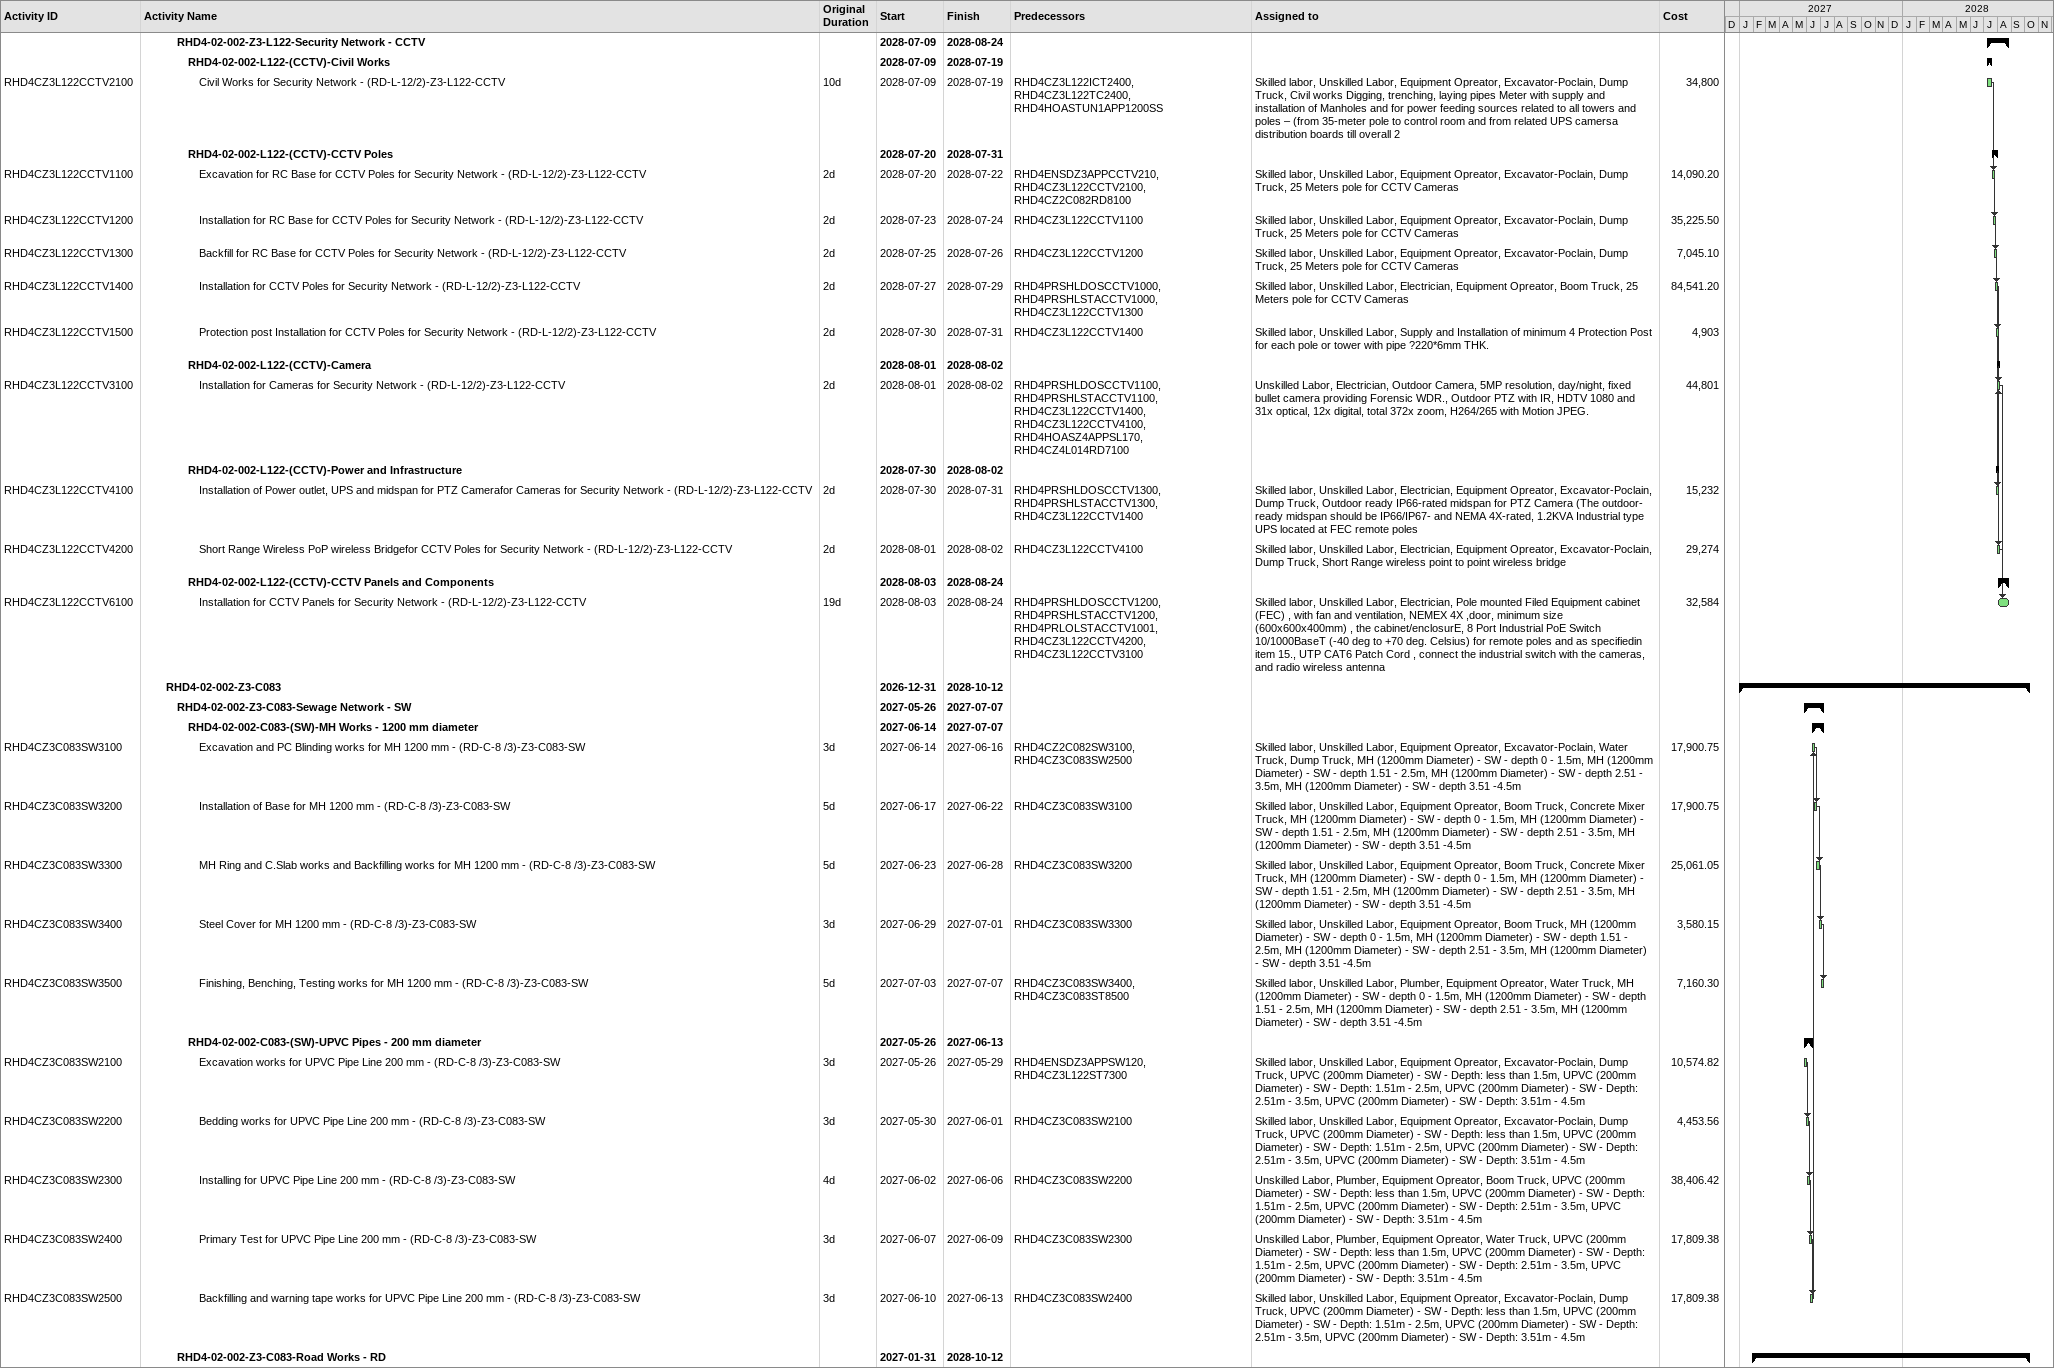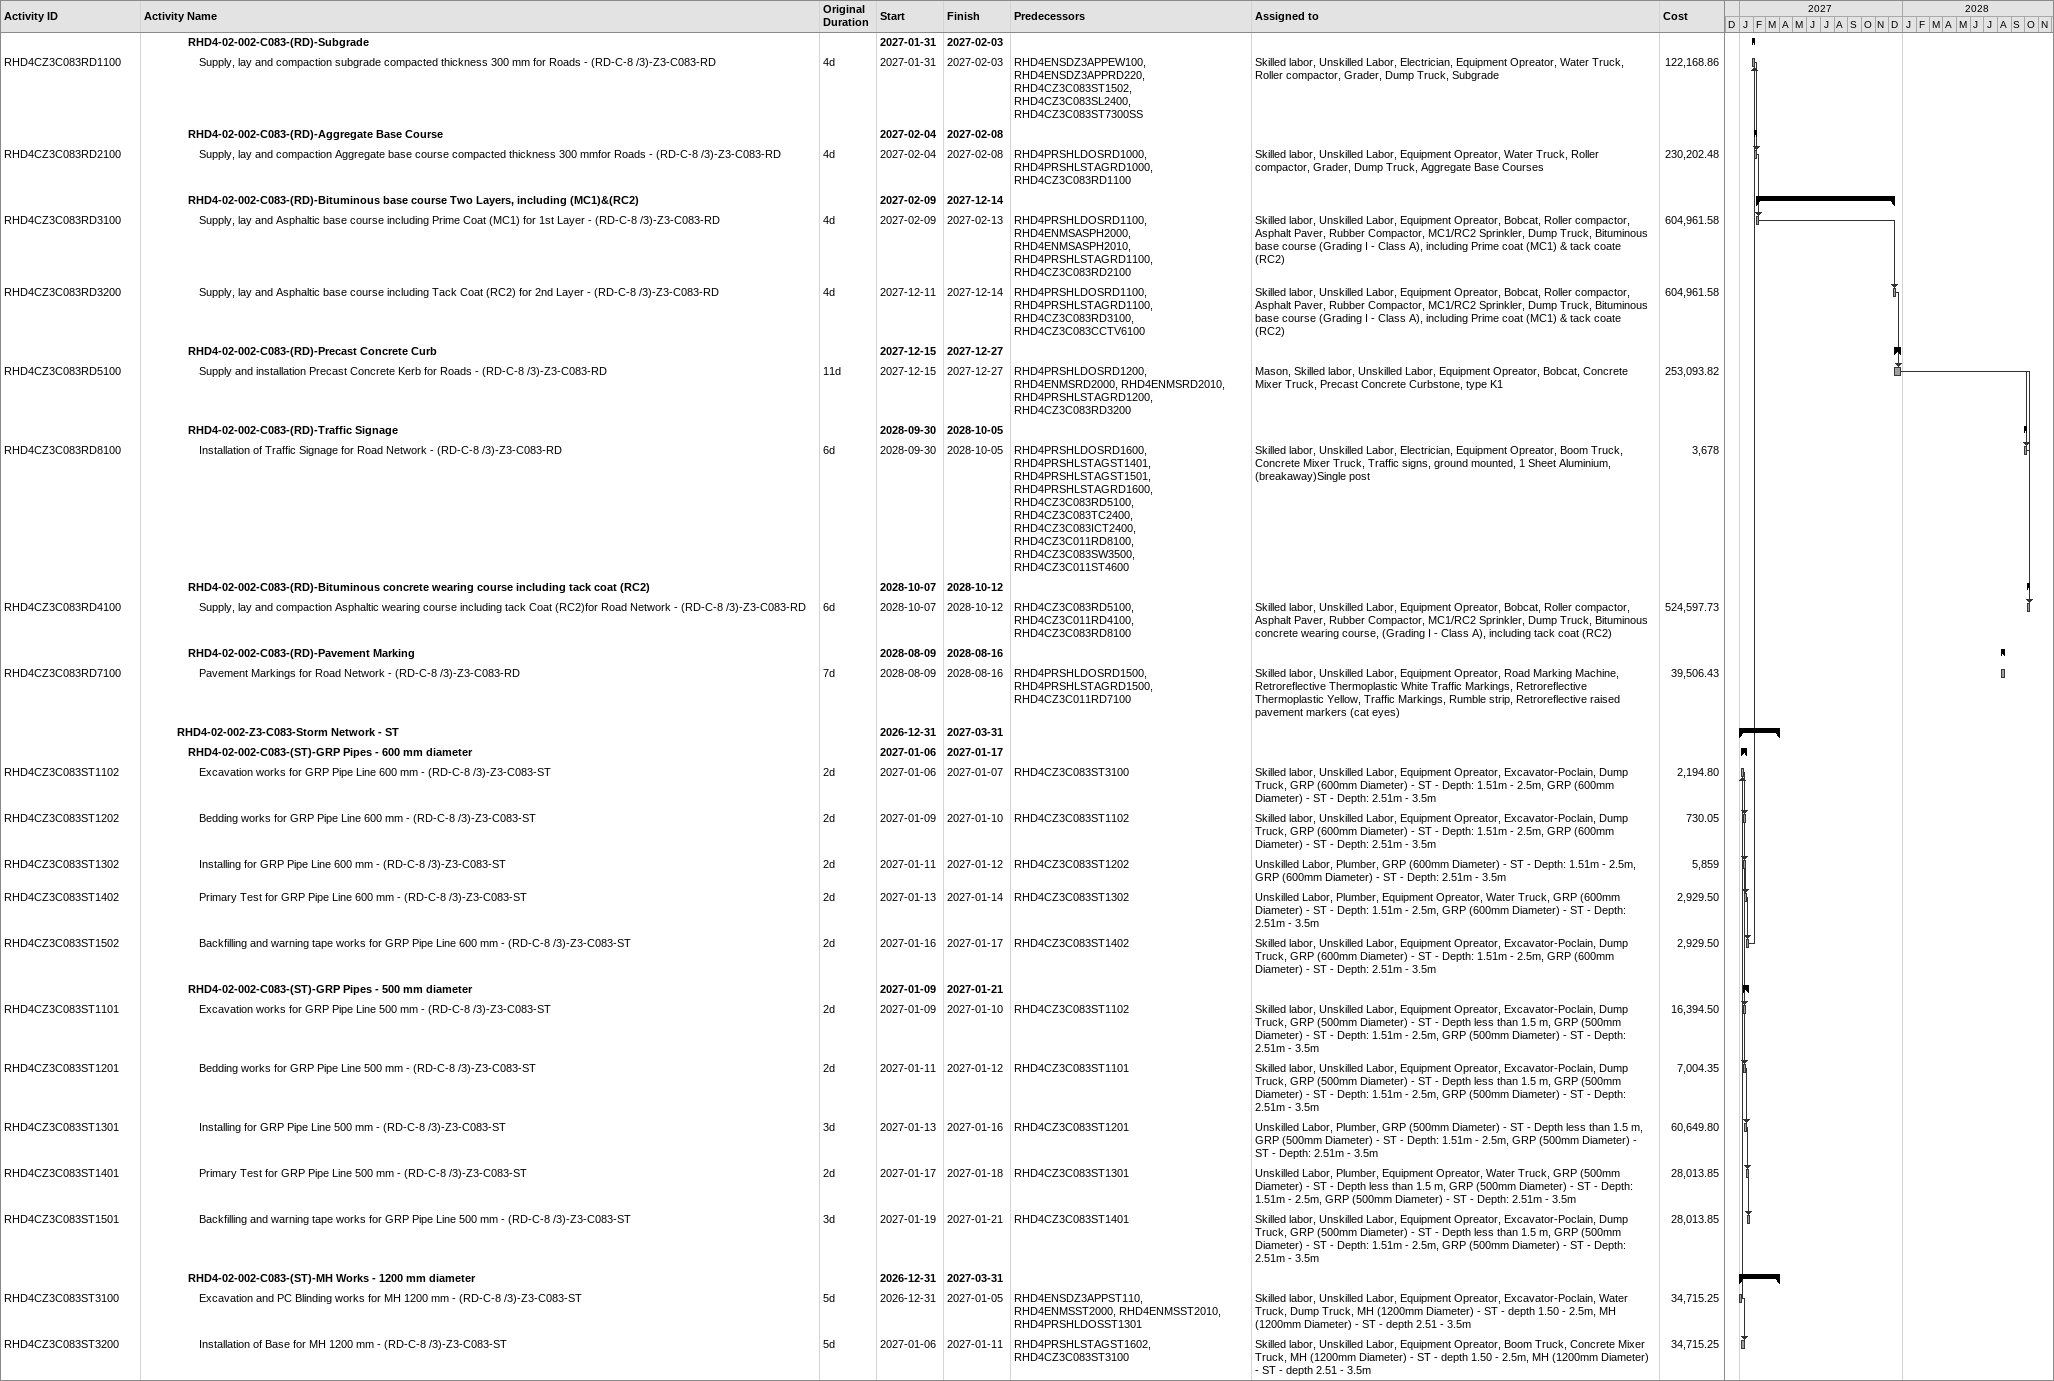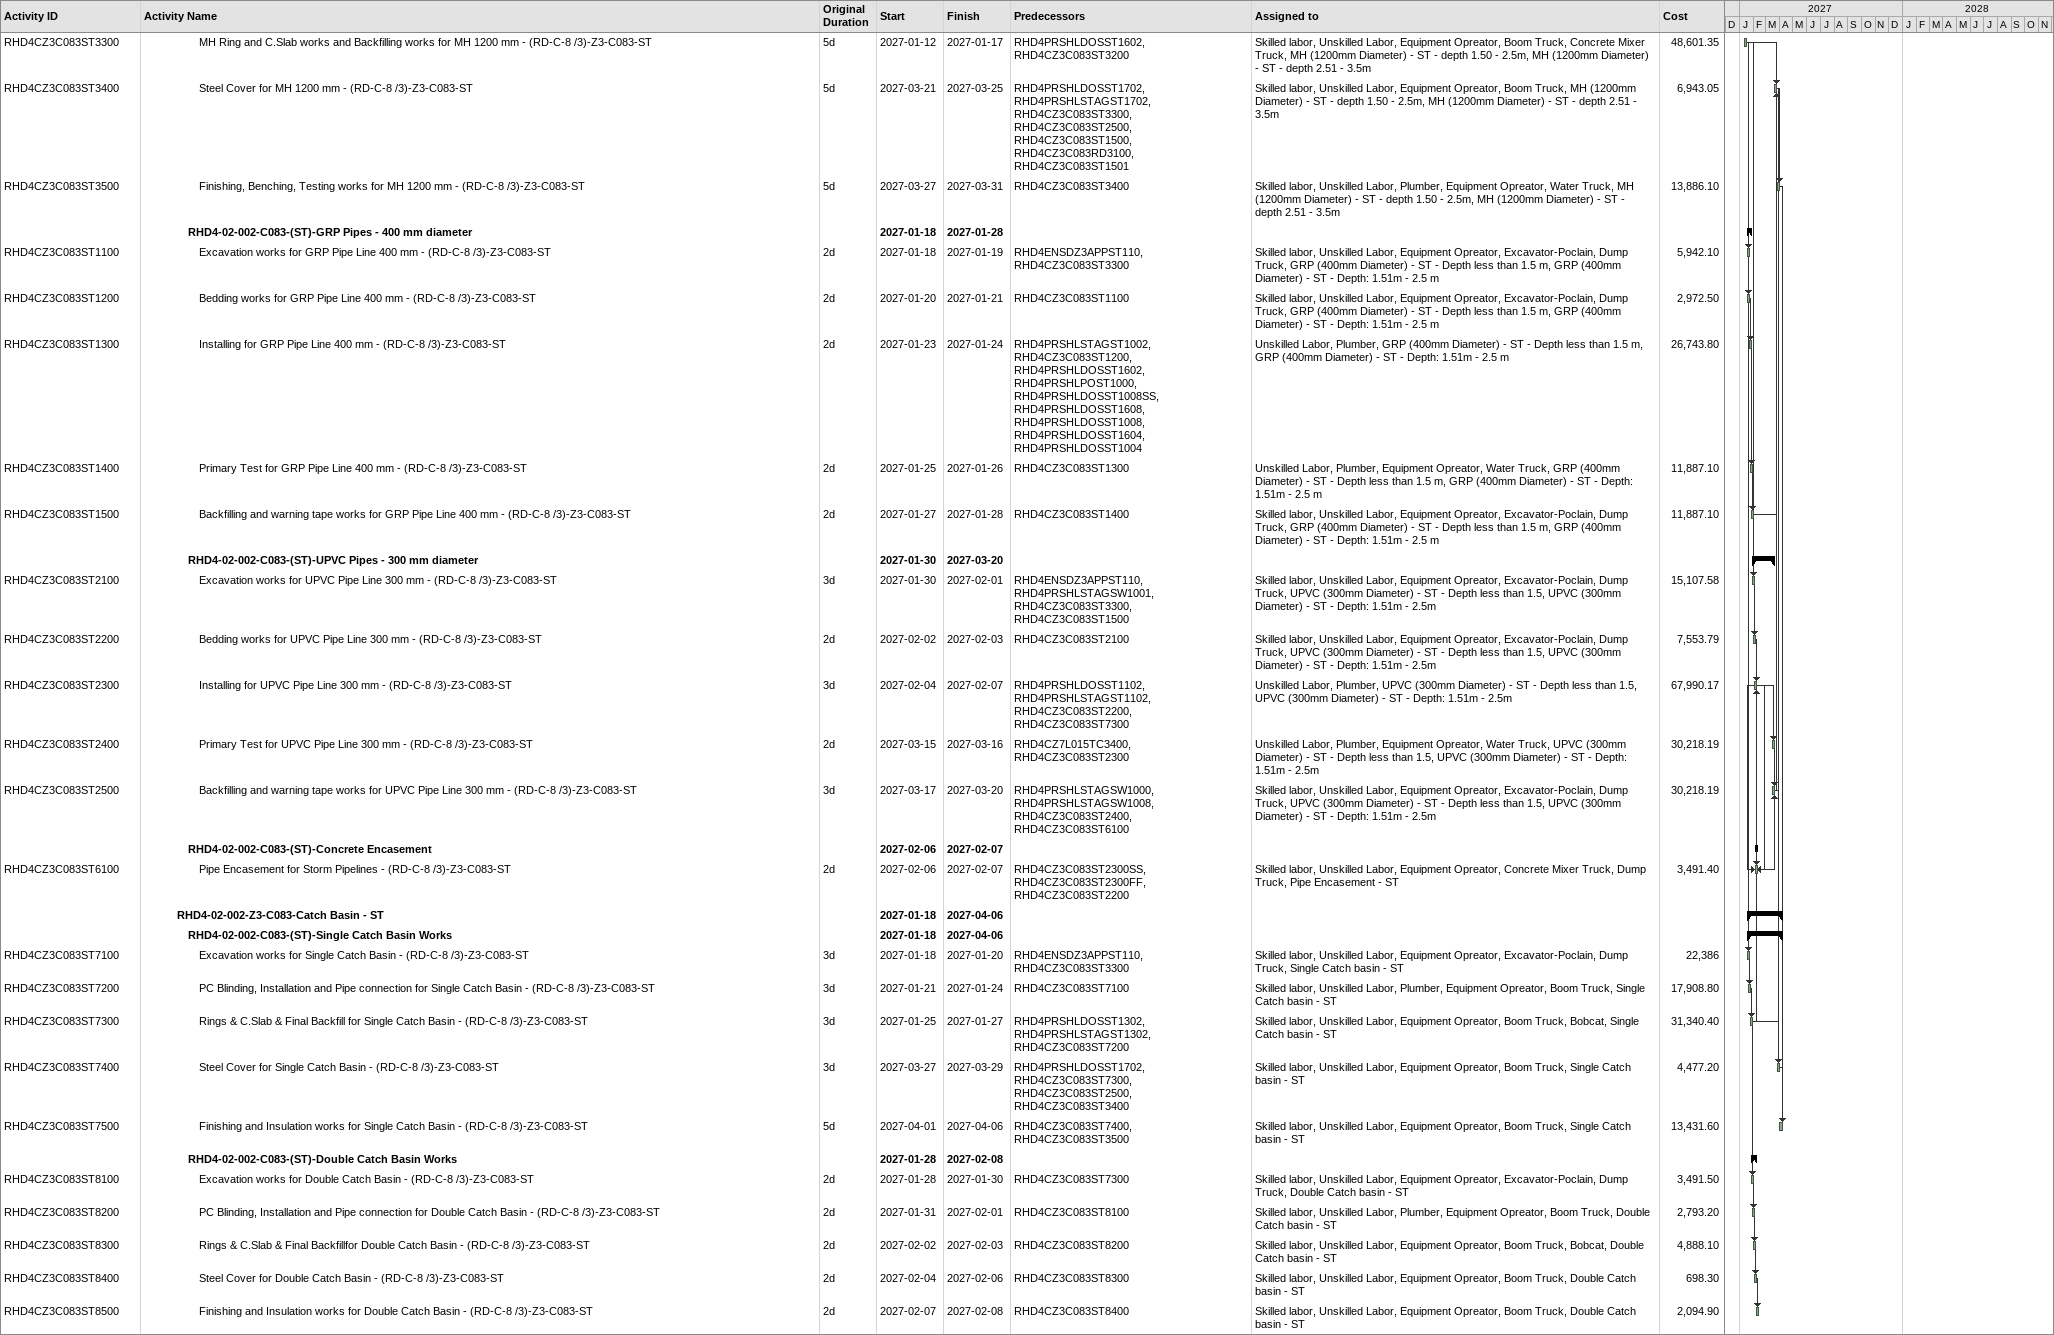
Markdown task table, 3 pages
| ID | Level | Task | Original duration | Start | Finish | Predecessors | Resources | Cost |
|---|---|---|---|---|---|---|---|---|
|  | 4 | **RHD4-02-002-Z3-L122-Security Network - CCTV** |  | 2028-07-09 | 2028-08-24 |  |  |  |
|  | 5 | **RHD4-02-002-L122-(CCTV)-Civil Works** |  | 2028-07-09 | 2028-07-19 |  |  |  |
| RHD4CZ3L122CCTV2100 | 6 | Civil Works for Security Network - (RD-L-12/2)-Z3-L122-CCTV | 10d | 2028-07-09 | 2028-07-19 | RHD4CZ3L122ICT2400, RHD4CZ3L122TC2400, RHD4HOASTUN1APP1200SS | Skilled labor, Unskilled Labor, Equipment Opreator, Excavator-Poclain, Dump Truck, Civil works Digging, trenching, laying pipes Meter with supply and installation of Manholes and for power feeding sources related to all towers and poles – (from 35-meter pole to control room and from related UPS camersa distribution boards till overall 2 | 34800 |
|  | 5 | **RHD4-02-002-L122-(CCTV)-CCTV Poles** |  | 2028-07-20 | 2028-07-31 |  |  |  |
| RHD4CZ3L122CCTV1100 | 6 | Excavation for RC Base for CCTV Poles for Security Network - (RD-L-12/2)-Z3-L122-CCTV | 2d | 2028-07-20 | 2028-07-22 | RHD4ENSDZ3APPCCTV210, RHD4CZ3L122CCTV2100, RHD4CZ2C082RD8100 | Skilled labor, Unskilled Labor, Equipment Opreator, Excavator-Poclain, Dump Truck, 25 Meters pole for CCTV Cameras | 14090.20 |
| RHD4CZ3L122CCTV1200 | 6 | Installation for RC Base for CCTV Poles for Security Network - (RD-L-12/2)-Z3-L122-CCTV | 2d | 2028-07-23 | 2028-07-24 | RHD4CZ3L122CCTV1100 | Skilled labor, Unskilled Labor, Equipment Opreator, Excavator-Poclain, Dump Truck, 25 Meters pole for CCTV Cameras | 35225.50 |
| RHD4CZ3L122CCTV1300 | 6 | Backfill for RC Base for CCTV Poles for Security Network - (RD-L-12/2)-Z3-L122-CCTV | 2d | 2028-07-25 | 2028-07-26 | RHD4CZ3L122CCTV1200 | Skilled labor, Unskilled Labor, Equipment Opreator, Excavator-Poclain, Dump Truck, 25 Meters pole for CCTV Cameras | 7045.10 |
| RHD4CZ3L122CCTV1400 | 6 | Installation for CCTV Poles for Security Network - (RD-L-12/2)-Z3-L122-CCTV | 2d | 2028-07-27 | 2028-07-29 | RHD4PRSHLDOSCCTV1000, RHD4PRSHLSTACCTV1000, RHD4CZ3L122CCTV1300 | Skilled labor, Unskilled Labor, Electrician, Equipment Opreator, Boom Truck, 25 Meters pole for CCTV Cameras | 84541.20 |
| RHD4CZ3L122CCTV1500 | 6 | Protection post Installation for CCTV Poles for Security Network - (RD-L-12/2)-Z3-L122-CCTV | 2d | 2028-07-30 | 2028-07-31 | RHD4CZ3L122CCTV1400 | Skilled labor, Unskilled Labor, Supply and Installation of minimum 4 Protection Post for each pole or tower with pipe ?220*6mm THK. | 4903 |
|  | 5 | **RHD4-02-002-L122-(CCTV)-Camera** |  | 2028-08-01 | 2028-08-02 |  |  |  |
| RHD4CZ3L122CCTV3100 | 6 | Installation for Cameras for Security Network - (RD-L-12/2)-Z3-L122-CCTV | 2d | 2028-08-01 | 2028-08-02 | RHD4PRSHLDOSCCTV1100, RHD4PRSHLSTACCTV1100, RHD4CZ3L122CCTV1400, RHD4CZ3L122CCTV4100, RHD4HOASZ4APPSL170, RHD4CZ4L014RD7100 | Unskilled Labor, Electrician, Outdoor Camera, 5MP resolution, day/night, fixed bullet camera providing Forensic WDR., Outdoor PTZ with IR, HDTV 1080 and 31x optical, 12x digital, total 372x zoom, H264/265 with Motion JPEG. | 44801 |
|  | 5 | **RHD4-02-002-L122-(CCTV)-Power and Infrastructure** |  | 2028-07-30 | 2028-08-02 |  |  |  |
| RHD4CZ3L122CCTV4100 | 6 | Installation of Power outlet, UPS and midspan for PTZ Camerafor Cameras for Security Network - (RD-L-12/2)-Z3-L122-CCTV | 2d | 2028-07-30 | 2028-07-31 | RHD4PRSHLDOSCCTV1300, RHD4PRSHLSTACCTV1300, RHD4CZ3L122CCTV1400 | Skilled labor, Unskilled Labor, Electrician, Equipment Opreator, Excavator-Poclain, Dump Truck, Outdoor ready IP66-rated midspan for PTZ Camera (The outdoor- ready midspan should be IP66/IP67- and NEMA 4X-rated, 1.2KVA Industrial type UPS located at FEC remote poles | 15232 |
| RHD4CZ3L122CCTV4200 | 6 | Short Range Wireless PoP wireless Bridgefor CCTV Poles for Security Network - (RD-L-12/2)-Z3-L122-CCTV | 2d | 2028-08-01 | 2028-08-02 | RHD4CZ3L122CCTV4100 | Skilled labor, Unskilled Labor, Electrician, Equipment Opreator, Excavator-Poclain, Dump Truck, Short Range wireless point to point wireless bridge | 29274 |
|  | 5 | **RHD4-02-002-L122-(CCTV)-CCTV Panels and Components** |  | 2028-08-03 | 2028-08-24 |  |  |  |
| RHD4CZ3L122CCTV6100 | 6 | Installation for CCTV Panels for Security Network - (RD-L-12/2)-Z3-L122-CCTV | 19d | 2028-08-03 | 2028-08-24 | RHD4PRSHLDOSCCTV1200, RHD4PRSHLSTACCTV1200, RHD4PRLOLSTACCTV1001, RHD4CZ3L122CCTV4200, RHD4CZ3L122CCTV3100 | Skilled labor, Unskilled Labor, Electrician, Pole mounted Filed Equipment cabinet (FEC) , with fan and ventilation, NEMEX 4X ,door, minimum size (600x600x400mm) , the cabinet/enclosurE, 8 Port Industrial PoE Switch 10/1000BaseT (-40 deg to +70 deg. Celsius) for remote poles and as specifiedin item 15., UTP CAT6 Patch Cord , connect the industrial switch with the cameras, and radio wireless antenna | 32584 |
|  | 3 | **RHD4-02-002-Z3-C083** |  | 2026-12-31 | 2028-10-12 |  |  |  |
|  | 4 | **RHD4-02-002-Z3-C083-Sewage Network - SW** |  | 2027-05-26 | 2027-07-07 |  |  |  |
|  | 5 | **RHD4-02-002-C083-(SW)-MH Works - 1200 mm diameter** |  | 2027-06-14 | 2027-07-07 |  |  |  |
| RHD4CZ3C083SW3100 | 6 | Excavation and PC Blinding works for MH 1200 mm - (RD-C-8 /3)-Z3-C083-SW | 3d | 2027-06-14 | 2027-06-16 | RHD4CZ2C082SW3100, RHD4CZ3C083SW2500 | Skilled labor, Unskilled Labor, Equipment Opreator, Excavator-Poclain, Water Truck, Dump Truck, MH (1200mm Diameter) - SW - depth 0 - 1.5m, MH (1200mm Diameter) - SW - depth 1.51 - 2.5m, MH (1200mm Diameter) - SW - depth 2.51 - 3.5m, MH (1200mm Diameter) - SW - depth 3.51 -4.5m | 17900.75 |
| RHD4CZ3C083SW3200 | 6 | Installation of Base for MH 1200 mm - (RD-C-8 /3)-Z3-C083-SW | 5d | 2027-06-17 | 2027-06-22 | RHD4CZ3C083SW3100 | Skilled labor, Unskilled Labor, Equipment Opreator, Boom Truck, Concrete Mixer Truck, MH (1200mm Diameter) - SW - depth 0 - 1.5m, MH (1200mm Diameter) - SW - depth 1.51 - 2.5m, MH (1200mm Diameter) - SW - depth 2.51 - 3.5m, MH (1200mm Diameter) - SW - depth 3.51 -4.5m | 17900.75 |
| RHD4CZ3C083SW3300 | 6 | MH Ring and C.Slab works and Backfilling works for MH 1200 mm - (RD-C-8 /3)-Z3-C083-SW | 5d | 2027-06-23 | 2027-06-28 | RHD4CZ3C083SW3200 | Skilled labor, Unskilled Labor, Equipment Opreator, Boom Truck, Concrete Mixer Truck, MH (1200mm Diameter) - SW - depth 0 - 1.5m, MH (1200mm Diameter) - SW - depth 1.51 - 2.5m, MH (1200mm Diameter) - SW - depth 2.51 - 3.5m, MH (1200mm Diameter) - SW - depth 3.51 -4.5m | 25061.05 |
| RHD4CZ3C083SW3400 | 6 | Steel Cover for MH 1200 mm - (RD-C-8 /3)-Z3-C083-SW | 3d | 2027-06-29 | 2027-07-01 | RHD4CZ3C083SW3300 | Skilled labor, Unskilled Labor, Equipment Opreator, Boom Truck, MH (1200mm Diameter) - SW - depth 0 - 1.5m, MH (1200mm Diameter) - SW - depth 1.51 - 2.5m, MH (1200mm Diameter) - SW - depth 2.51 - 3.5m, MH (1200mm Diameter) - SW - depth 3.51 -4.5m | 3580.15 |
| RHD4CZ3C083SW3500 | 6 | Finishing, Benching, Testing works for MH 1200 mm - (RD-C-8 /3)-Z3-C083-SW | 5d | 2027-07-03 | 2027-07-07 | RHD4CZ3C083SW3400, RHD4CZ3C083ST8500 | Skilled labor, Unskilled Labor, Plumber, Equipment Opreator, Water Truck, MH (1200mm Diameter) - SW - depth 0 - 1.5m, MH (1200mm Diameter) - SW - depth 1.51 - 2.5m, MH (1200mm Diameter) - SW - depth 2.51 - 3.5m, MH (1200mm Diameter) - SW - depth 3.51 -4.5m | 7160.30 |
|  | 5 | **RHD4-02-002-C083-(SW)-UPVC Pipes - 200 mm diameter** |  | 2027-05-26 | 2027-06-13 |  |  |  |
| RHD4CZ3C083SW2100 | 6 | Excavation works for UPVC Pipe Line 200 mm - (RD-C-8 /3)-Z3-C083-SW | 3d | 2027-05-26 | 2027-05-29 | RHD4ENSDZ3APPSW120, RHD4CZ3L122ST7300 | Skilled labor, Unskilled Labor, Equipment Opreator, Excavator-Poclain, Dump Truck, UPVC (200mm Diameter) - SW - Depth: less than 1.5m, UPVC (200mm Diameter) - SW - Depth: 1.51m - 2.5m, UPVC (200mm Diameter) - SW - Depth: 2.51m - 3.5m, UPVC (200mm Diameter) - SW - Depth: 3.51m - 4.5m | 10574.82 |
| RHD4CZ3C083SW2200 | 6 | Bedding works for UPVC Pipe Line 200 mm - (RD-C-8 /3)-Z3-C083-SW | 3d | 2027-05-30 | 2027-06-01 | RHD4CZ3C083SW2100 | Skilled labor, Unskilled Labor, Equipment Opreator, Excavator-Poclain, Dump Truck, UPVC (200mm Diameter) - SW - Depth: less than 1.5m, UPVC (200mm Diameter) - SW - Depth: 1.51m - 2.5m, UPVC (200mm Diameter) - SW - Depth: 2.51m - 3.5m, UPVC (200mm Diameter) - SW - Depth: 3.51m - 4.5m | 4453.56 |
| RHD4CZ3C083SW2300 | 6 | Installing for UPVC Pipe Line 200 mm - (RD-C-8 /3)-Z3-C083-SW | 4d | 2027-06-02 | 2027-06-06 | RHD4CZ3C083SW2200 | Unskilled Labor, Plumber, Equipment Opreator, Boom Truck, UPVC (200mm Diameter) - SW - Depth: less than 1.5m, UPVC (200mm Diameter) - SW - Depth: 1.51m - 2.5m, UPVC (200mm Diameter) - SW - Depth: 2.51m - 3.5m, UPVC (200mm Diameter) - SW - Depth: 3.51m - 4.5m | 38406.42 |
| RHD4CZ3C083SW2400 | 6 | Primary Test for UPVC Pipe Line 200 mm - (RD-C-8 /3)-Z3-C083-SW | 3d | 2027-06-07 | 2027-06-09 | RHD4CZ3C083SW2300 | Unskilled Labor, Plumber, Equipment Opreator, Water Truck, UPVC (200mm Diameter) - SW - Depth: less than 1.5m, UPVC (200mm Diameter) - SW - Depth: 1.51m - 2.5m, UPVC (200mm Diameter) - SW - Depth: 2.51m - 3.5m, UPVC (200mm Diameter) - SW - Depth: 3.51m - 4.5m | 17809.38 |
| RHD4CZ3C083SW2500 | 6 | Backfilling and warning tape works for UPVC Pipe Line 200 mm - (RD-C-8 /3)-Z3-C083-SW | 3d | 2027-06-10 | 2027-06-13 | RHD4CZ3C083SW2400 | Skilled labor, Unskilled Labor, Equipment Opreator, Excavator-Poclain, Dump Truck, UPVC (200mm Diameter) - SW - Depth: less than 1.5m, UPVC (200mm Diameter) - SW - Depth: 1.51m - 2.5m, UPVC (200mm Diameter) - SW - Depth: 2.51m - 3.5m, UPVC (200mm Diameter) - SW - Depth: 3.51m - 4.5m | 17809.38 |
|  | 4 | **RHD4-02-002-Z3-C083-Road Works - RD** |  | 2027-01-31 | 2028-10-12 |  |  |  |
|  | 5 | **RHD4-02-002-C083-(RD)-Subgrade** |  | 2027-01-31 | 2027-02-03 |  |  |  |
| RHD4CZ3C083RD1100 | 6 | Supply, lay and compaction subgrade compacted thickness 300 mm for Roads - (RD-C-8 /3)-Z3-C083-RD | 4d | 2027-01-31 | 2027-02-03 | RHD4ENSDZ3APPEW100, RHD4ENSDZ3APPRD220, RHD4CZ3C083ST1502, RHD4CZ3C083SL2400, RHD4CZ3C083ST7300SS | Skilled labor, Unskilled Labor, Electrician, Equipment Opreator, Water Truck, Roller compactor, Grader, Dump Truck, Subgrade | 122168.86 |
|  | 5 | **RHD4-02-002-C083-(RD)-Aggregate Base Course** |  | 2027-02-04 | 2027-02-08 |  |  |  |
| RHD4CZ3C083RD2100 | 6 | Supply, lay and compaction Aggregate base course compacted thickness 300 mmfor Roads - (RD-C-8 /3)-Z3-C083-RD | 4d | 2027-02-04 | 2027-02-08 | RHD4PRSHLDOSRD1000, RHD4PRSHLSTAGRD1000, RHD4CZ3C083RD1100 | Skilled labor, Unskilled Labor, Equipment Opreator, Water Truck, Roller compactor, Grader, Dump Truck, Aggregate Base Courses | 230202.48 |
|  | 5 | **RHD4-02-002-C083-(RD)-Bituminous base course Two Layers, including (MC1)&(RC2)** |  | 2027-02-09 | 2027-12-14 |  |  |  |
| RHD4CZ3C083RD3100 | 6 | Supply, lay and Asphaltic base course including Prime Coat (MC1) for 1st Layer - (RD-C-8 /3)-Z3-C083-RD | 4d | 2027-02-09 | 2027-02-13 | RHD4PRSHLDOSRD1100, RHD4ENMSASPH2000, RHD4ENMSASPH2010, RHD4PRSHLSTAGRD1100, RHD4CZ3C083RD2100 | Skilled labor, Unskilled Labor, Equipment Opreator, Bobcat, Roller compactor, Asphalt Paver, Rubber Compactor, MC1/RC2 Sprinkler, Dump Truck, Bituminous base course (Grading I - Class A), including Prime coat (MC1) & tack coate (RC2) | 604961.58 |
| RHD4CZ3C083RD3200 | 6 | Supply, lay and Asphaltic base course including Tack Coat (RC2) for 2nd Layer - (RD-C-8 /3)-Z3-C083-RD | 4d | 2027-12-11 | 2027-12-14 | RHD4PRSHLDOSRD1100, RHD4PRSHLSTAGRD1100, RHD4CZ3C083RD3100, RHD4CZ3C083CCTV6100 | Skilled labor, Unskilled Labor, Equipment Opreator, Bobcat, Roller compactor, Asphalt Paver, Rubber Compactor, MC1/RC2 Sprinkler, Dump Truck, Bituminous base course (Grading I - Class A), including Prime coat (MC1) & tack coate (RC2) | 604961.58 |
|  | 5 | **RHD4-02-002-C083-(RD)-Precast Concrete Curb** |  | 2027-12-15 | 2027-12-27 |  |  |  |
| RHD4CZ3C083RD5100 | 6 | Supply and installation Precast Concrete Kerb for Roads - (RD-C-8 /3)-Z3-C083-RD | 11d | 2027-12-15 | 2027-12-27 | RHD4PRSHLDOSRD1200, RHD4ENMSRD2000, RHD4ENMSRD2010, RHD4PRSHLSTAGRD1200, RHD4CZ3C083RD3200 | Mason, Skilled labor, Unskilled Labor, Equipment Opreator, Bobcat, Concrete Mixer Truck, Precast Concrete Curbstone, type K1 | 253093.82 |
|  | 5 | **RHD4-02-002-C083-(RD)-Traffic Signage** |  | 2028-09-30 | 2028-10-05 |  |  |  |
| RHD4CZ3C083RD8100 | 6 | Installation of Traffic Signage for Road Network - (RD-C-8 /3)-Z3-C083-RD | 6d | 2028-09-30 | 2028-10-05 | RHD4PRSHLDOSRD1600, RHD4PRSHLSTAGST1401, RHD4PRSHLSTAGST1501, RHD4PRSHLSTAGRD1600, RHD4CZ3C083RD5100, RHD4CZ3C083TC2400, RHD4CZ3C083ICT2400, RHD4CZ3C011RD8100, RHD4CZ3C083SW3500, RHD4CZ3C011ST4600 | Skilled labor, Unskilled Labor, Electrician, Equipment Opreator, Boom Truck, Concrete Mixer Truck, Traffic signs, ground mounted, 1 Sheet Aluminium, (breakaway)Single post | 3678 |
|  | 5 | **RHD4-02-002-C083-(RD)-Bituminous concrete wearing course including tack coat (RC2)** |  | 2028-10-07 | 2028-10-12 |  |  |  |
| RHD4CZ3C083RD4100 | 6 | Supply, lay and compaction Asphaltic wearing course including tack Coat (RC2)for Road Network - (RD-C-8 /3)-Z3-C083-RD | 6d | 2028-10-07 | 2028-10-12 | RHD4CZ3C083RD5100, RHD4CZ3C011RD4100, RHD4CZ3C083RD8100 | Skilled labor, Unskilled Labor, Equipment Opreator, Bobcat, Roller compactor, Asphalt Paver, Rubber Compactor, MC1/RC2 Sprinkler, Dump Truck, Bituminous concrete wearing course, (Grading I - Class A), including tack coat (RC2) | 524597.73 |
|  | 5 | **RHD4-02-002-C083-(RD)-Pavement Marking** |  | 2028-08-09 | 2028-08-16 |  |  |  |
| RHD4CZ3C083RD7100 | 6 | Pavement Markings for Road Network - (RD-C-8 /3)-Z3-C083-RD | 7d | 2028-08-09 | 2028-08-16 | RHD4PRSHLDOSRD1500, RHD4PRSHLSTAGRD1500, RHD4CZ3C011RD7100 | Skilled labor, Unskilled Labor, Equipment Opreator, Road Marking Machine, Retroreflective Thermoplastic White Traffic Markings, Retroreflective Thermoplastic Yellow, Traffic Markings, Rumble strip, Retroreflective raised pavement markers (cat eyes) | 39506.43 |
|  | 4 | **RHD4-02-002-Z3-C083-Storm Network - ST** |  | 2026-12-31 | 2027-03-31 |  |  |  |
|  | 5 | **RHD4-02-002-C083-(ST)-GRP Pipes - 600 mm diameter** |  | 2027-01-06 | 2027-01-17 |  |  |  |
| RHD4CZ3C083ST1102 | 6 | Excavation works for GRP Pipe Line 600 mm - (RD-C-8 /3)-Z3-C083-ST | 2d | 2027-01-06 | 2027-01-07 | RHD4CZ3C083ST3100 | Skilled labor, Unskilled Labor, Equipment Opreator, Excavator-Poclain, Dump Truck, GRP (600mm Diameter) - ST - Depth: 1.51m - 2.5m, GRP (600mm Diameter) - ST - Depth: 2.51m - 3.5m | 2194.80 |
| RHD4CZ3C083ST1202 | 6 | Bedding works for GRP Pipe Line 600 mm - (RD-C-8 /3)-Z3-C083-ST | 2d | 2027-01-09 | 2027-01-10 | RHD4CZ3C083ST1102 | Skilled labor, Unskilled Labor, Equipment Opreator, Excavator-Poclain, Dump Truck, GRP (600mm Diameter) - ST - Depth: 1.51m - 2.5m, GRP (600mm Diameter) - ST - Depth: 2.51m - 3.5m | 730.05 |
| RHD4CZ3C083ST1302 | 6 | Installing for GRP Pipe Line 600 mm - (RD-C-8 /3)-Z3-C083-ST | 2d | 2027-01-11 | 2027-01-12 | RHD4CZ3C083ST1202 | Unskilled Labor, Plumber, GRP (600mm Diameter) - ST - Depth: 1.51m - 2.5m, GRP (600mm Diameter) - ST - Depth: 2.51m - 3.5m | 5859 |
| RHD4CZ3C083ST1402 | 6 | Primary Test for GRP Pipe Line 600 mm - (RD-C-8 /3)-Z3-C083-ST | 2d | 2027-01-13 | 2027-01-14 | RHD4CZ3C083ST1302 | Unskilled Labor, Plumber, Equipment Opreator, Water Truck, GRP (600mm Diameter) - ST - Depth: 1.51m - 2.5m, GRP (600mm Diameter) - ST - Depth: 2.51m - 3.5m | 2929.50 |
| RHD4CZ3C083ST1502 | 6 | Backfilling and warning tape works for GRP Pipe Line 600 mm - (RD-C-8 /3)-Z3-C083-ST | 2d | 2027-01-16 | 2027-01-17 | RHD4CZ3C083ST1402 | Skilled labor, Unskilled Labor, Equipment Opreator, Excavator-Poclain, Dump Truck, GRP (600mm Diameter) - ST - Depth: 1.51m - 2.5m, GRP (600mm Diameter) - ST - Depth: 2.51m - 3.5m | 2929.50 |
|  | 5 | **RHD4-02-002-C083-(ST)-GRP Pipes - 500 mm diameter** |  | 2027-01-09 | 2027-01-21 |  |  |  |
| RHD4CZ3C083ST1101 | 6 | Excavation works for GRP Pipe Line 500 mm - (RD-C-8 /3)-Z3-C083-ST | 2d | 2027-01-09 | 2027-01-10 | RHD4CZ3C083ST1102 | Skilled labor, Unskilled Labor, Equipment Opreator, Excavator-Poclain, Dump Truck, GRP (500mm Diameter) - ST - Depth less than 1.5 m, GRP (500mm Diameter) - ST - Depth: 1.51m - 2.5m, GRP (500mm Diameter) - ST - Depth: 2.51m - 3.5m | 16394.50 |
| RHD4CZ3C083ST1201 | 6 | Bedding works for GRP Pipe Line 500 mm - (RD-C-8 /3)-Z3-C083-ST | 2d | 2027-01-11 | 2027-01-12 | RHD4CZ3C083ST1101 | Skilled labor, Unskilled Labor, Equipment Opreator, Excavator-Poclain, Dump Truck, GRP (500mm Diameter) - ST - Depth less than 1.5 m, GRP (500mm Diameter) - ST - Depth: 1.51m - 2.5m, GRP (500mm Diameter) - ST - Depth: 2.51m - 3.5m | 7004.35 |
| RHD4CZ3C083ST1301 | 6 | Installing for GRP Pipe Line 500 mm - (RD-C-8 /3)-Z3-C083-ST | 3d | 2027-01-13 | 2027-01-16 | RHD4CZ3C083ST1201 | Unskilled Labor, Plumber, GRP (500mm Diameter) - ST - Depth less than 1.5 m, GRP (500mm Diameter) - ST - Depth: 1.51m - 2.5m, GRP (500mm Diameter) - ST - Depth: 2.51m - 3.5m | 60649.80 |
| RHD4CZ3C083ST1401 | 6 | Primary Test for GRP Pipe Line 500 mm - (RD-C-8 /3)-Z3-C083-ST | 2d | 2027-01-17 | 2027-01-18 | RHD4CZ3C083ST1301 | Unskilled Labor, Plumber, Equipment Opreator, Water Truck, GRP (500mm Diameter) - ST - Depth less than 1.5 m, GRP (500mm Diameter) - ST - Depth: 1.51m - 2.5m, GRP (500mm Diameter) - ST - Depth: 2.51m - 3.5m | 28013.85 |
| RHD4CZ3C083ST1501 | 6 | Backfilling and warning tape works for GRP Pipe Line 500 mm - (RD-C-8 /3)-Z3-C083-ST | 3d | 2027-01-19 | 2027-01-21 | RHD4CZ3C083ST1401 | Skilled labor, Unskilled Labor, Equipment Opreator, Excavator-Poclain, Dump Truck, GRP (500mm Diameter) - ST - Depth less than 1.5 m, GRP (500mm Diameter) - ST - Depth: 1.51m - 2.5m, GRP (500mm Diameter) - ST - Depth: 2.51m - 3.5m | 28013.85 |
|  | 5 | **RHD4-02-002-C083-(ST)-MH Works - 1200 mm diameter** |  | 2026-12-31 | 2027-03-31 |  |  |  |
| RHD4CZ3C083ST3100 | 6 | Excavation and PC Blinding works for MH 1200 mm - (RD-C-8 /3)-Z3-C083-ST | 5d | 2026-12-31 | 2027-01-05 | RHD4ENSDZ3APPST110, RHD4ENMSST2000, RHD4ENMSST2010, RHD4PRSHLDOSST1301 | Skilled labor, Unskilled Labor, Equipment Opreator, Excavator-Poclain, Water Truck, Dump Truck, MH (1200mm Diameter) - ST - depth 1.50 - 2.5m, MH (1200mm Diameter) - ST - depth 2.51 - 3.5m | 34715.25 |
| RHD4CZ3C083ST3200 | 6 | Installation of Base for MH 1200 mm - (RD-C-8 /3)-Z3-C083-ST | 5d | 2027-01-06 | 2027-01-11 | RHD4PRSHLSTAGST1602, RHD4CZ3C083ST3100 | Skilled labor, Unskilled Labor, Equipment Opreator, Boom Truck, Concrete Mixer Truck, MH (1200mm Diameter) - ST - depth 1.50 - 2.5m, MH (1200mm Diameter) - ST - depth 2.51 - 3.5m | 34715.25 |
| RHD4CZ3C083ST3300 | 6 | MH Ring and C.Slab works and Backfilling works for MH 1200 mm - (RD-C-8 /3)-Z3-C083-ST | 5d | 2027-01-12 | 2027-01-17 | RHD4PRSHLDOSST1602, RHD4CZ3C083ST3200 | Skilled labor, Unskilled Labor, Equipment Opreator, Boom Truck, Concrete Mixer Truck, MH (1200mm Diameter) - ST - depth 1.50 - 2.5m, MH (1200mm Diameter) - ST - depth 2.51 - 3.5m | 48601.35 |
| RHD4CZ3C083ST3400 | 6 | Steel Cover for MH 1200 mm - (RD-C-8 /3)-Z3-C083-ST | 5d | 2027-03-21 | 2027-03-25 | RHD4PRSHLDOSST1702, RHD4PRSHLSTAGST1702, RHD4CZ3C083ST3300, RHD4CZ3C083ST2500, RHD4CZ3C083ST1500, RHD4CZ3C083RD3100, RHD4CZ3C083ST1501 | Skilled labor, Unskilled Labor, Equipment Opreator, Boom Truck, MH (1200mm Diameter) - ST - depth 1.50 - 2.5m, MH (1200mm Diameter) - ST - depth 2.51 - 3.5m | 6943.05 |
| RHD4CZ3C083ST3500 | 6 | Finishing, Benching, Testing works for MH 1200 mm - (RD-C-8 /3)-Z3-C083-ST | 5d | 2027-03-27 | 2027-03-31 | RHD4CZ3C083ST3400 | Skilled labor, Unskilled Labor, Plumber, Equipment Opreator, Water Truck, MH (1200mm Diameter) - ST - depth 1.50 - 2.5m, MH (1200mm Diameter) - ST - depth 2.51 - 3.5m | 13886.10 |
|  | 5 | **RHD4-02-002-C083-(ST)-GRP Pipes - 400 mm diameter** |  | 2027-01-18 | 2027-01-28 |  |  |  |
| RHD4CZ3C083ST1100 | 6 | Excavation works for GRP Pipe Line 400 mm - (RD-C-8 /3)-Z3-C083-ST | 2d | 2027-01-18 | 2027-01-19 | RHD4ENSDZ3APPST110, RHD4CZ3C083ST3300 | Skilled labor, Unskilled Labor, Equipment Opreator, Excavator-Poclain, Dump Truck, GRP (400mm Diameter) - ST - Depth less than 1.5 m, GRP (400mm Diameter) - ST - Depth: 1.51m - 2.5 m | 5942.10 |
| RHD4CZ3C083ST1200 | 6 | Bedding works for GRP Pipe Line 400 mm - (RD-C-8 /3)-Z3-C083-ST | 2d | 2027-01-20 | 2027-01-21 | RHD4CZ3C083ST1100 | Skilled labor, Unskilled Labor, Equipment Opreator, Excavator-Poclain, Dump Truck, GRP (400mm Diameter) - ST - Depth less than 1.5 m, GRP (400mm Diameter) - ST - Depth: 1.51m - 2.5 m | 2972.50 |
| RHD4CZ3C083ST1300 | 6 | Installing for GRP Pipe Line 400 mm - (RD-C-8 /3)-Z3-C083-ST | 2d | 2027-01-23 | 2027-01-24 | RHD4PRSHLSTAGST1002, RHD4CZ3C083ST1200, RHD4PRSHLDOSST1602, RHD4PRSHLPOST1000, RHD4PRSHLDOSST1008SS, RHD4PRSHLDOSST1608, RHD4PRSHLDOSST1008, RHD4PRSHLDOSST1604, RHD4PRSHLDOSST1004 | Unskilled Labor, Plumber, GRP (400mm Diameter) - ST - Depth less than 1.5 m, GRP (400mm Diameter) - ST - Depth: 1.51m - 2.5 m | 26743.80 |
| RHD4CZ3C083ST1400 | 6 | Primary Test for GRP Pipe Line 400 mm - (RD-C-8 /3)-Z3-C083-ST | 2d | 2027-01-25 | 2027-01-26 | RHD4CZ3C083ST1300 | Unskilled Labor, Plumber, Equipment Opreator, Water Truck, GRP (400mm Diameter) - ST - Depth less than 1.5 m, GRP (400mm Diameter) - ST - Depth: 1.51m - 2.5 m | 11887.10 |
| RHD4CZ3C083ST1500 | 6 | Backfilling and warning tape works for GRP Pipe Line 400 mm - (RD-C-8 /3)-Z3-C083-ST | 2d | 2027-01-27 | 2027-01-28 | RHD4CZ3C083ST1400 | Skilled labor, Unskilled Labor, Equipment Opreator, Excavator-Poclain, Dump Truck, GRP (400mm Diameter) - ST - Depth less than 1.5 m, GRP (400mm Diameter) - ST - Depth: 1.51m - 2.5 m | 11887.10 |
|  | 5 | **RHD4-02-002-C083-(ST)-UPVC Pipes - 300 mm diameter** |  | 2027-01-30 | 2027-03-20 |  |  |  |
| RHD4CZ3C083ST2100 | 6 | Excavation works for UPVC Pipe Line 300 mm - (RD-C-8 /3)-Z3-C083-ST | 3d | 2027-01-30 | 2027-02-01 | RHD4ENSDZ3APPST110, RHD4PRSHLSTAGSW1001, RHD4CZ3C083ST3300, RHD4CZ3C083ST1500 | Skilled labor, Unskilled Labor, Equipment Opreator, Excavator-Poclain, Dump Truck, UPVC (300mm Diameter) - ST - Depth less than 1.5, UPVC (300mm Diameter) - ST - Depth: 1.51m - 2.5m | 15107.58 |
| RHD4CZ3C083ST2200 | 6 | Bedding works for UPVC Pipe Line 300 mm - (RD-C-8 /3)-Z3-C083-ST | 2d | 2027-02-02 | 2027-02-03 | RHD4CZ3C083ST2100 | Skilled labor, Unskilled Labor, Equipment Opreator, Excavator-Poclain, Dump Truck, UPVC (300mm Diameter) - ST - Depth less than 1.5, UPVC (300mm Diameter) - ST - Depth: 1.51m - 2.5m | 7553.79 |
| RHD4CZ3C083ST2300 | 6 | Installing for UPVC Pipe Line 300 mm - (RD-C-8 /3)-Z3-C083-ST | 3d | 2027-02-04 | 2027-02-07 | RHD4PRSHLDOSST1102, RHD4PRSHLSTAGST1102, RHD4CZ3C083ST2200, RHD4CZ3C083ST7300 | Unskilled Labor, Plumber, UPVC (300mm Diameter) - ST - Depth less than 1.5, UPVC (300mm Diameter) - ST - Depth: 1.51m - 2.5m | 67990.17 |
| RHD4CZ3C083ST2400 | 6 | Primary Test for UPVC Pipe Line 300 mm - (RD-C-8 /3)-Z3-C083-ST | 2d | 2027-03-15 | 2027-03-16 | RHD4CZ7L015TC3400, RHD4CZ3C083ST2300 | Unskilled Labor, Plumber, Equipment Opreator, Water Truck, UPVC (300mm Diameter) - ST - Depth less than 1.5, UPVC (300mm Diameter) - ST - Depth: 1.51m - 2.5m | 30218.19 |
| RHD4CZ3C083ST2500 | 6 | Backfilling and warning tape works for UPVC Pipe Line 300 mm - (RD-C-8 /3)-Z3-C083-ST | 3d | 2027-03-17 | 2027-03-20 | RHD4PRSHLSTAGSW1000, RHD4PRSHLSTAGSW1008, RHD4CZ3C083ST2400, RHD4CZ3C083ST6100 | Skilled labor, Unskilled Labor, Equipment Opreator, Excavator-Poclain, Dump Truck, UPVC (300mm Diameter) - ST - Depth less than 1.5, UPVC (300mm Diameter) - ST - Depth: 1.51m - 2.5m | 30218.19 |
|  | 5 | **RHD4-02-002-C083-(ST)-Concrete Encasement** |  | 2027-02-06 | 2027-02-07 |  |  |  |
| RHD4CZ3C083ST6100 | 6 | Pipe Encasement for Storm Pipelines - (RD-C-8 /3)-Z3-C083-ST | 2d | 2027-02-06 | 2027-02-07 | RHD4CZ3C083ST2300SS, RHD4CZ3C083ST2300FF, RHD4CZ3C083ST2200 | Skilled labor, Unskilled Labor, Equipment Opreator, Concrete Mixer Truck, Dump Truck, Pipe Encasement - ST | 3491.40 |
|  | 4 | **RHD4-02-002-Z3-C083-Catch Basin - ST** |  | 2027-01-18 | 2027-04-06 |  |  |  |
|  | 5 | **RHD4-02-002-C083-(ST)-Single Catch Basin Works** |  | 2027-01-18 | 2027-04-06 |  |  |  |
| RHD4CZ3C083ST7100 | 6 | Excavation works for Single Catch Basin - (RD-C-8 /3)-Z3-C083-ST | 3d | 2027-01-18 | 2027-01-20 | RHD4ENSDZ3APPST110, RHD4CZ3C083ST3300 | Skilled labor, Unskilled Labor, Equipment Opreator, Excavator-Poclain, Dump Truck, Single Catch basin - ST | 22386 |
| RHD4CZ3C083ST7200 | 6 | PC Blinding, Installation and Pipe connection for Single Catch Basin - (RD-C-8 /3)-Z3-C083-ST | 3d | 2027-01-21 | 2027-01-24 | RHD4CZ3C083ST7100 | Skilled labor, Unskilled Labor, Plumber, Equipment Opreator, Boom Truck, Single Catch basin - ST | 17908.80 |
| RHD4CZ3C083ST7300 | 6 | Rings & C.Slab & Final Backfill for Single Catch Basin - (RD-C-8 /3)-Z3-C083-ST | 3d | 2027-01-25 | 2027-01-27 | RHD4PRSHLDOSST1302, RHD4PRSHLSTAGST1302, RHD4CZ3C083ST7200 | Skilled labor, Unskilled Labor, Equipment Opreator, Boom Truck, Bobcat, Single Catch basin - ST | 31340.40 |
| RHD4CZ3C083ST7400 | 6 | Steel Cover for Single Catch Basin - (RD-C-8 /3)-Z3-C083-ST | 3d | 2027-03-27 | 2027-03-29 | RHD4PRSHLDOSST1702, RHD4CZ3C083ST7300, RHD4CZ3C083ST2500, RHD4CZ3C083ST3400 | Skilled labor, Unskilled Labor, Equipment Opreator, Boom Truck, Single Catch basin - ST | 4477.20 |
| RHD4CZ3C083ST7500 | 6 | Finishing and Insulation works for Single Catch Basin - (RD-C-8 /3)-Z3-C083-ST | 5d | 2027-04-01 | 2027-04-06 | RHD4CZ3C083ST7400, RHD4CZ3C083ST3500 | Skilled labor, Unskilled Labor, Equipment Opreator, Boom Truck, Single Catch basin - ST | 13431.60 |
|  | 5 | **RHD4-02-002-C083-(ST)-Double Catch Basin Works** |  | 2027-01-28 | 2027-02-08 |  |  |  |
| RHD4CZ3C083ST8100 | 6 | Excavation works for Double Catch Basin - (RD-C-8 /3)-Z3-C083-ST | 2d | 2027-01-28 | 2027-01-30 | RHD4CZ3C083ST7300 | Skilled labor, Unskilled Labor, Equipment Opreator, Excavator-Poclain, Dump Truck, Double Catch basin - ST | 3491.50 |
| RHD4CZ3C083ST8200 | 6 | PC Blinding, Installation and Pipe connection for Double Catch Basin - (RD-C-8 /3)-Z3-C083-ST | 2d | 2027-01-31 | 2027-02-01 | RHD4CZ3C083ST8100 | Skilled labor, Unskilled Labor, Plumber, Equipment Opreator, Boom Truck, Double Catch basin - ST | 2793.20 |
| RHD4CZ3C083ST8300 | 6 | Rings & C.Slab & Final Backfillfor Double Catch Basin - (RD-C-8 /3)-Z3-C083-ST | 2d | 2027-02-02 | 2027-02-03 | RHD4CZ3C083ST8200 | Skilled labor, Unskilled Labor, Equipment Opreator, Boom Truck, Bobcat, Double Catch basin - ST | 4888.10 |
| RHD4CZ3C083ST8400 | 6 | Steel Cover for Double Catch Basin - (RD-C-8 /3)-Z3-C083-ST | 2d | 2027-02-04 | 2027-02-06 | RHD4CZ3C083ST8300 | Skilled labor, Unskilled Labor, Equipment Opreator, Boom Truck, Double Catch basin - ST | 698.30 |
| RHD4CZ3C083ST8500 | 6 | Finishing and Insulation works for Double Catch Basin - (RD-C-8 /3)-Z3-C083-ST | 2d | 2027-02-07 | 2027-02-08 | RHD4CZ3C083ST8400 | Skilled labor, Unskilled Labor, Equipment Opreator, Boom Truck, Double Catch basin - ST | 2094.90 |
